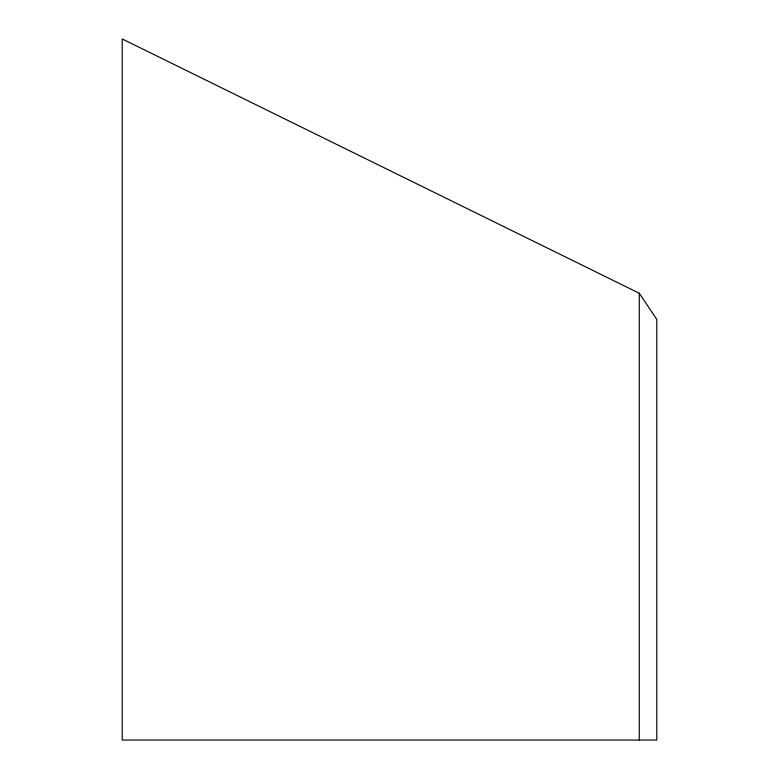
<?xml version="1.0" encoding="UTF-8"?>
<svg xmlns="http://www.w3.org/2000/svg" width="779" height="779" viewBox="0 0 779 779"><rect width="100%" height="100%" fill="white"/><g stroke="black" fill="none" stroke-linecap="round" stroke-linejoin="round"><path stroke-width="1.17" d="M639.267 293.245L122.206 38.95L122.206 740.05L656.794 740.05L656.794 319.39L639.267 293.245L639.267 740.05"/></g></svg>
